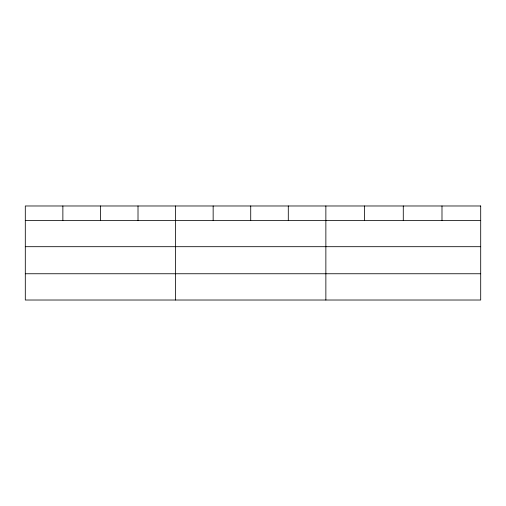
<?xml version="1.0" encoding="UTF-8"?>
<svg xmlns="http://www.w3.org/2000/svg" width="506" height="506" viewBox="0 0 506 506"><rect width="100%" height="100%" fill="white"/><g stroke="black" fill="none" stroke-linecap="round" stroke-linejoin="round"><path stroke-width="0.76" d="M25.3 220.426L480.7 220.426M25.3 246.694L480.7 246.694M25.3 273.752L480.7 273.752M441.991 205.98L441.991 220.426M403.282 205.98L403.282 220.426M364.573 205.98L364.573 220.426M325.864 205.98L325.864 300.02M288.293 205.98L288.293 220.426M250.723 205.98L250.723 220.426M213.152 205.98L213.152 220.426M175.582 205.98L175.582 300.02M138.011 205.98L138.011 220.426M100.441 205.98L100.441 220.426M62.87 205.98L62.87 220.426M480.7 205.98L25.3 205.98L25.3 300.02L480.7 300.02L480.7 205.98"/></g></svg>
